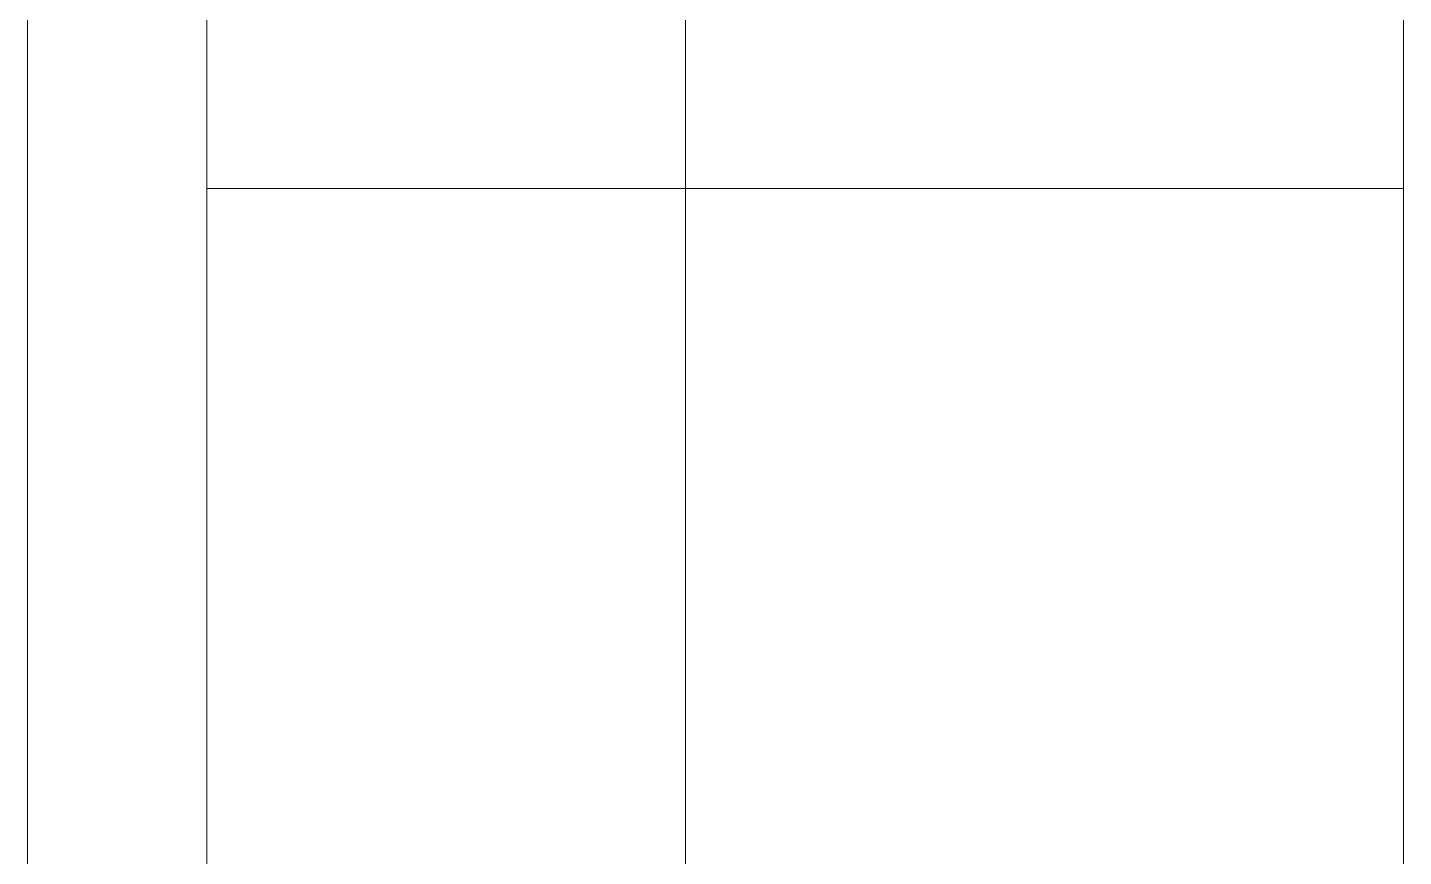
# Model space of a CAD drawing. Header units: millimetres. Extents: x -32 to 1412, y -324 to 2887.
# Drawn here: x 1038.991 to 1040.141, y 2056.651 to 2057.344 of the extents above; entities that cross this region are included whole.
import ezdxf

# ---------------------------------------------------------------- set-up
doc = ezdxf.new("R2010")
doc.units = ezdxf.units.MM
doc.header["$LTSCALE"] = 0.5
doc.layers.add('arquitetura', color=252, linetype='CONTINUOUS', lineweight=5)

msp = doc.modelspace()

# ---------------------------------------------------------------- linework, layer by layer
at = {"layer": 'arquitetura', "color": 252}
for p, q in [((1038.9912, 2055.0591), (1038.9912, 2059.7091)), ((1039.1412, 2058.1091), (1039.1412, 2056.4091)), ((1040.1412, 2058.1091), (1040.1412, 2056.2591)), ((1039.1412, 2057.7764), (1039.1412, 2056.6764)), ((1039.1412, 2056.6764), (1039.1412, 2057.7764)), ((1039.5412, 2057.2091), (1039.5412, 2057.3591)), ((1039.1412, 2057.2091), (1039.5412, 2057.2091)), ((1039.5412, 2056.4091), (1039.5412, 2057.2091)), ((1039.5412, 2057.2091), (1040.1412, 2057.2091))]:
    msp.add_line(p, q, dxfattribs=at)

doc.saveas('drawing.dxf')
